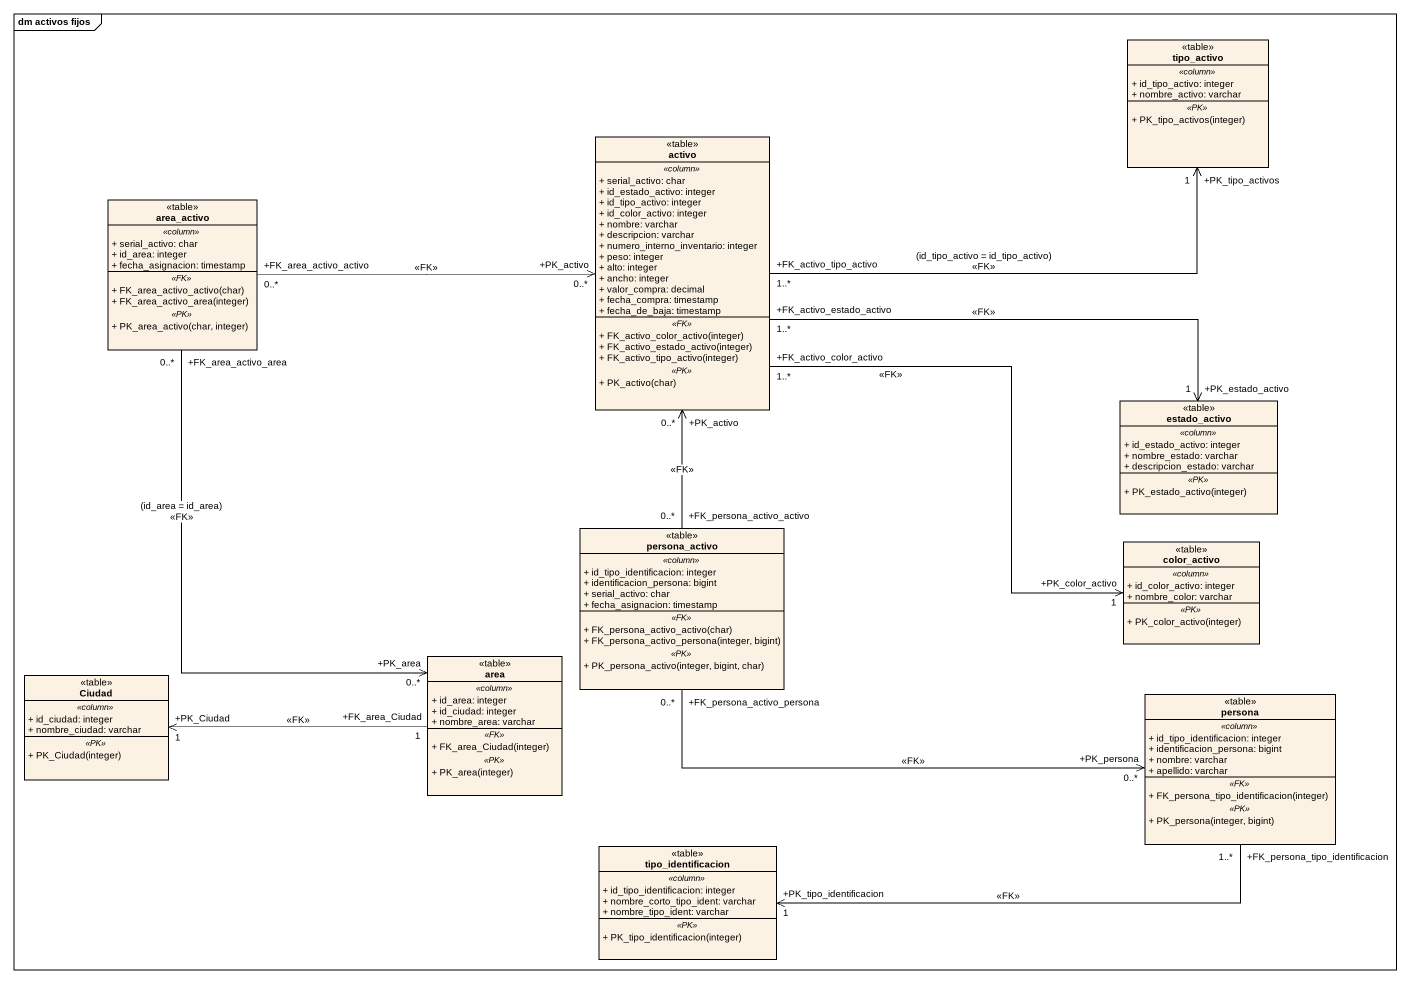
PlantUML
@startuml
mainframe dm activos fijos
hide circle
hide empty members
skinparam classAttributeIconSize 0
class tipo_activo <<table>> {
  .. <<column>> ..
  + id_tipo_activo: integer
  + nombre_activo: varchar
  .. <<PK>> ..
  + PK_tipo_activos(integer)
}
class activo <<table>> {
  .. <<column>> ..
  + serial_activo: char
  + id_estado_activo: integer
  + id_tipo_activo: integer
  + id_color_activo: integer
  + nombre: varchar
  + descripcion: varchar
  + numero_interno_inventario: integer
  + peso: integer
  + alto: integer
  + ancho: integer
  + valor_compra: decimal
  + fecha_compra: timestamp
  + fecha_de_baja: timestamp
  .. <<FK>> ..
  + FK_activo_color_activo(integer)
  + FK_activo_estado_activo(integer)
  + FK_activo_tipo_activo(integer)
  .. <<PK>> ..
  + PK_activo(char)
}
class area_activo <<table>> {
  .. <<column>> ..
  + serial_activo: char
  + id_area: integer
  + fecha_asignacion: timestamp
  .. <<FK>> ..
  + FK_area_activo_activo(char)
  + FK_area_activo_area(integer)
  .. <<PK>> ..
  + PK_area_activo(char, integer)
}
class estado_activo <<table>> {
  .. <<column>> ..
  + id_estado_activo: integer
  + nombre_estado: varchar
  + descripcion_estado: varchar
  .. <<PK>> ..
  + PK_estado_activo(integer)
}
class persona_activo <<table>> {
  .. <<column>> ..
  + id_tipo_identificacion: integer
  + identificacion_persona: bigint
  + serial_activo: char
  + fecha_asignacion: timestamp
  .. <<FK>> ..
  + FK_persona_activo_activo(char)
  + FK_persona_activo_persona(integer, bigint)
  .. <<PK>> ..
  + PK_persona_activo(integer, bigint, char)
}
class color_activo <<table>> {
  .. <<column>> ..
  + id_color_activo: integer
  + nombre_color: varchar
  .. <<PK>> ..
  + PK_color_activo(integer)
}
class Ciudad <<table>> {
  .. <<column>> ..
  + id_ciudad: integer
  + nombre_ciudad: varchar
  .. <<PK>> ..
  + PK_Ciudad(integer)
}
class area <<table>> {
  .. <<column>> ..
  + id_area: integer
  + id_ciudad: integer
  + nombre_area: varchar
  .. <<FK>> ..
  + FK_area_Ciudad(integer)
  .. <<PK>> ..
  + PK_area(integer)
}
class persona <<table>> {
  .. <<column>> ..
  + id_tipo_identificacion: integer
  + identificacion_persona: bigint
  + nombre: varchar
  + apellido: varchar
  .. <<FK>> ..
  + FK_persona_tipo_identificacion(integer)
  .. <<PK>> ..
  + PK_persona(integer, bigint)
}
class tipo_identificacion <<table>> {
  .. <<column>> ..
  + id_tipo_identificacion: integer
  + nombre_corto_tipo_ident: varchar
  + nombre_tipo_ident: varchar
  .. <<PK>> ..
  + PK_tipo_identificacion(integer)
}
activo "+FK_activo_tipo_activo\n1..*" -right-> "+PK_tipo_activos\n1" tipo_activo : (id_tipo_activo = id_tipo_activo)\n<<FK>>
activo "+FK_activo_estado_activo\n1..*" -right-> "+PK_estado_activo\n1" estado_activo : <<FK>>
activo "+FK_activo_color_activo\n1..*" --> "+PK_color_activo\n1" color_activo : <<FK>>
area_activo "+FK_area_activo_activo\n0..*" -right-> "+PK_activo\n0..*" activo : <<FK>>
area_activo "+FK_area_activo_area\n0..*" --> "+PK_area\n0..*" area : (id_area = id_area)\n<<FK>>
persona_activo "+FK_persona_activo_activo\n0..*" -up-> "+PK_activo\n0..*" activo : <<FK>>
persona_activo "+FK_persona_activo_persona\n0..*" -right-> "+PK_persona\n0..*" persona : <<FK>>
area "+FK_area_Ciudad\n1" -left-> "+PK_Ciudad\n1" Ciudad : <<FK>>
persona "+FK_persona_tipo_identificacion\n1..*" -left-> "+PK_tipo_identificacion\n1" tipo_identificacion : <<FK>>
@enduml
